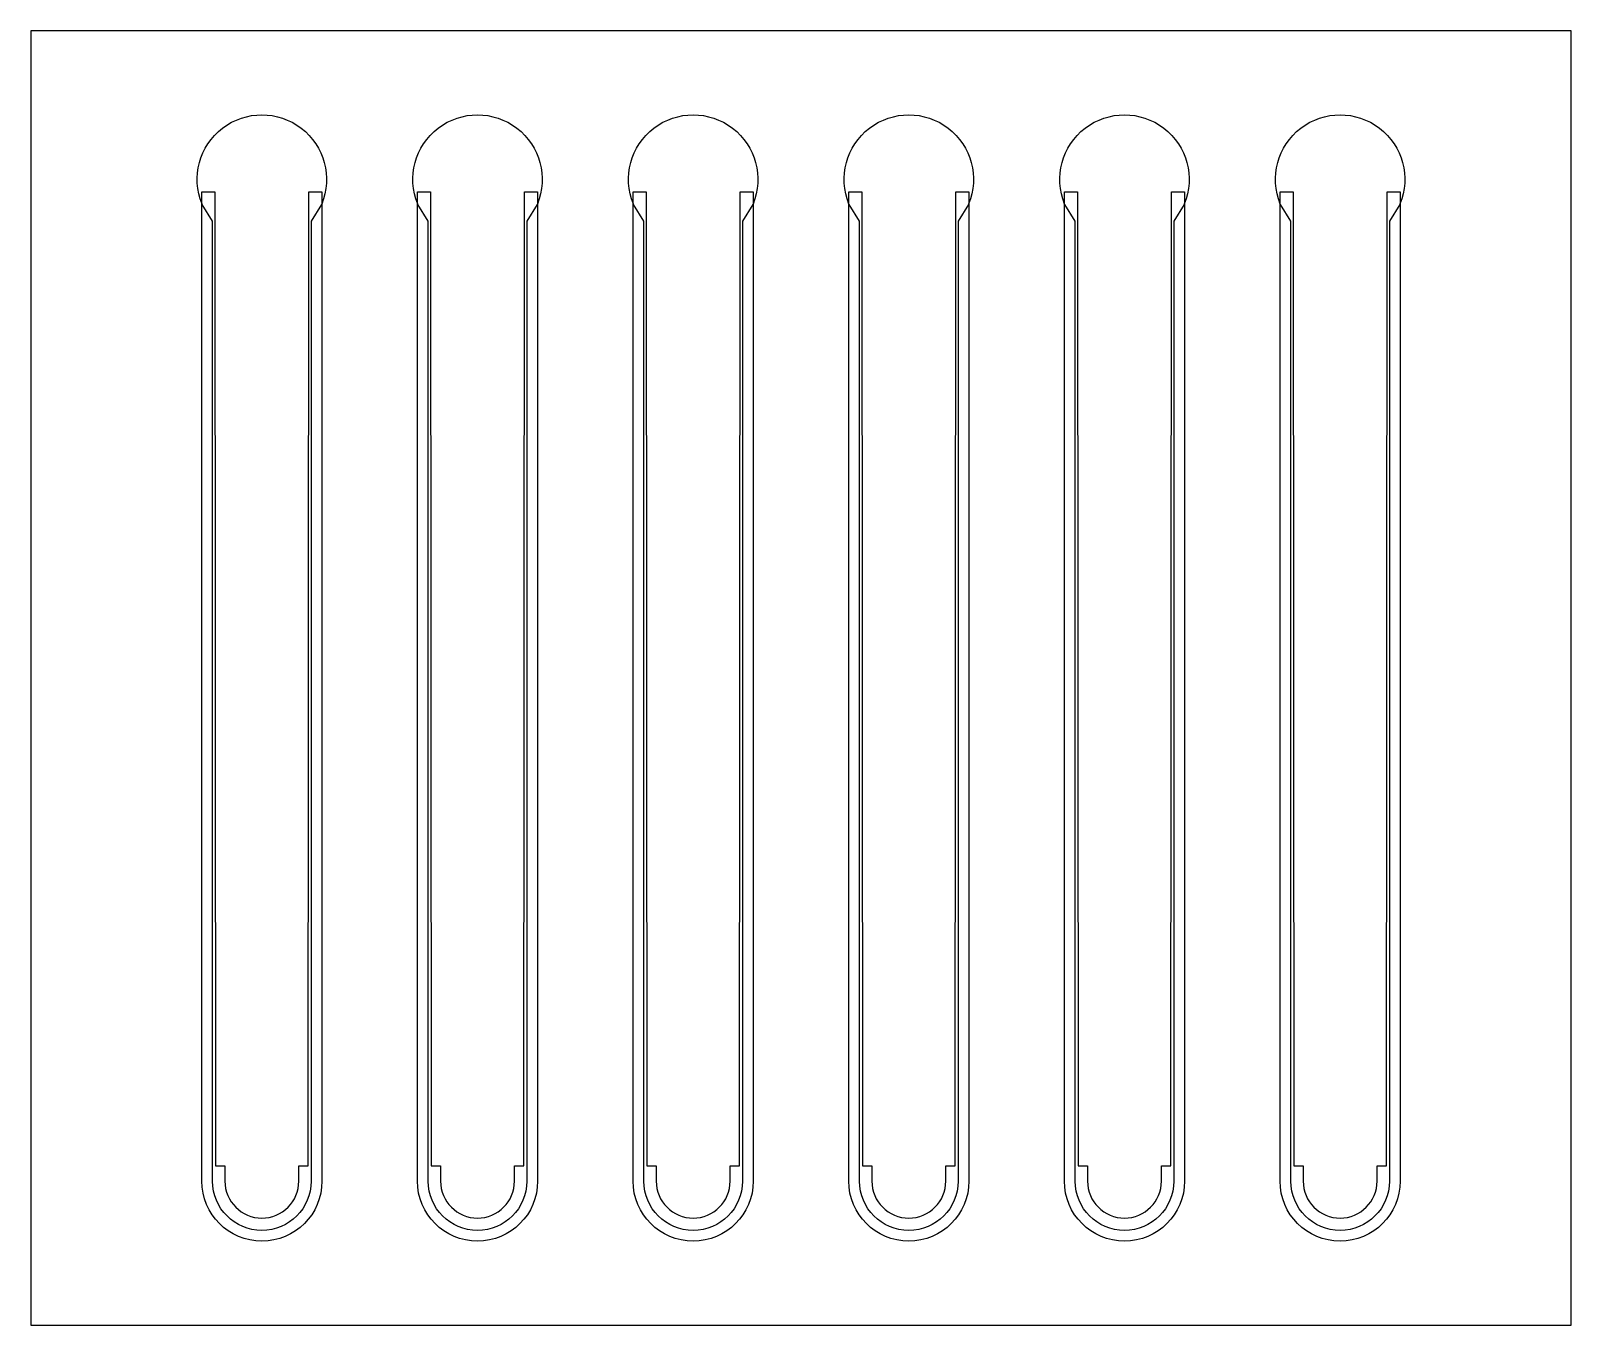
# Model space of a CAD drawing. Extents: x 750 to 1250, y -210 to 210.
import ezdxf

# ---------------------------------------------------------------- set-up
doc = ezdxf.new("R2010")
doc.units = 0
doc.layers.get('0').update_dxf_attribs({"linetype": 'CONTINUOUS'})

msp = doc.modelspace()

# ---------------------------------------------------------------- linework, layer by layer
msp.add_lwpolyline([(1250, 210), (750, 210), (750, -210), (1250, -210), (1250, 210)])
for points in [[(809, -163.25), (809, 148.24), (805.65, 153.62, -0.041646), (805.58, 153.77, -1.491856), (844.42, 153.77, -0.041646), (844.35, 153.62), (841, 148.24), (841, -163.25), (841, -163.25, -1), (809, -163.25), (809, -163.25)], [(879, -163.25), (879, 148.24), (875.65, 153.62, -0.041646), (875.58, 153.77, -1.491856), (914.42, 153.77, -0.041646), (914.35, 153.62), (911, 148.24), (911, -163.25), (911, -163.25, -1), (879, -163.25), (879, -163.25)], [(949, -163.25), (949, 148.24), (945.65, 153.62, -0.041646), (945.58, 153.77, -1.491856), (984.42, 153.77, -0.041646), (984.35, 153.62), (981, 148.24), (981, -163.25), (981, -163.25, -1), (949, -163.25), (949, -163.25)], [(1019, -163.25), (1019, 148.24), (1015.65, 153.62, -0.041646), (1015.58, 153.77, -1.491856), (1054.42, 153.77, -0.041646), (1054.35, 153.62), (1051, 148.24), (1051, -163.25), (1051, -163.25, -1), (1019, -163.25), (1019, -163.25)], [(1089, -163.25), (1089, 148.24), (1085.65, 153.62, -0.041646), (1085.58, 153.77, -1.491856), (1124.42, 153.77, -0.041646), (1124.35, 153.62), (1121, 148.24), (1121, -163.25), (1121, -163.25, -1), (1089, -163.25), (1089, -163.25)], [(1159, -163.25), (1159, 148.24), (1155.65, 153.62, -0.041646), (1155.58, 153.77, -1.491856), (1194.42, 153.77, -0.041646), (1194.35, 153.62), (1191, 148.24), (1191, -163.25), (1191, -163.25, -1), (1159, -163.25), (1159, -163.25)], [(1159, -163.25), (1159, 148.24), (1155.65, 153.62, -0.041646), (1155.58, 153.77, -1.491856), (1194.42, 153.77, -0.041646), (1194.35, 153.62), (1191, 148.24), (1191, -163.25), (1191, -163.25, -1), (1159, -163.25), (1159, -163.25)], [(1160, -158.24), (1163, -158.25), (1163, -163.25, 1), (1187, -163.25), (1187, -158.25), (1190, -158.25), (1190.25, 157.75), (1194.5, 157.75), (1194.5, -147.25), (1194.5, -158.27), (1194.5, -163.25, -1), (1155.5, -163.25), (1155.5, -158.23), (1155.5, -147.25), (1155.5, 157.75), (1159.75, 157.75), (1160, -158.25)]]:
    msp.add_lwpolyline(points, format="xyb")
at = {"color": 1}
for points in [[(810, -158.24), (813, -158.25), (813, -163.25, 1), (837, -163.25), (837, -158.25), (840, -158.25), (840.25, 157.75), (844.5, 157.75), (844.5, -147.25), (844.5, -158.27), (844.5, -163.25, -1), (805.5, -163.25), (805.5, -158.23), (805.5, -147.25), (805.5, 157.75), (809.75, 157.75), (810, -158.25)], [(880, -158.24), (883, -158.25), (883, -163.25, 1), (907, -163.25), (907, -158.25), (910, -158.25), (910.25, 157.75), (914.5, 157.75), (914.5, -147.25), (914.5, -158.27), (914.5, -163.25, -1), (875.5, -163.25), (875.5, -158.23), (875.5, -147.25), (875.5, 157.75), (879.75, 157.75), (880, -158.25)], [(950, -158.24), (953, -158.25), (953, -163.25, 1), (977, -163.25), (977, -158.25), (980, -158.25), (980.25, 157.75), (984.5, 157.75), (984.5, -147.25), (984.5, -158.27), (984.5, -163.25, -1), (945.5, -163.25), (945.5, -158.23), (945.5, -147.25), (945.5, 157.75), (949.75, 157.75), (950, -158.25)], [(1020, -158.24), (1023, -158.25), (1023, -163.25, 1), (1047, -163.25), (1047, -158.25), (1050, -158.25), (1050.25, 157.75), (1054.5, 157.75), (1054.5, -147.25), (1054.5, -158.27), (1054.5, -163.25, -1), (1015.5, -163.25), (1015.5, -158.23), (1015.5, -147.25), (1015.5, 157.75), (1019.75, 157.75), (1020, -158.25)], [(1090, -158.24), (1093, -158.25), (1093, -163.25, 1), (1117, -163.25), (1117, -158.25), (1120, -158.25), (1120.25, 157.75), (1124.5, 157.75), (1124.5, -147.25), (1124.5, -158.27), (1124.5, -163.25, -1), (1085.5, -163.25), (1085.5, -158.23), (1085.5, -147.25), (1085.5, 157.75), (1089.75, 157.75), (1090, -158.25)], [(1160, -158.24), (1163, -158.25), (1163, -163.25, 1), (1187, -163.25), (1187, -158.25), (1190, -158.25), (1190.25, 157.75), (1194.5, 157.75), (1194.5, -147.25), (1194.5, -158.27), (1194.5, -163.25, -1), (1155.5, -163.25), (1155.5, -158.23), (1155.5, -147.25), (1155.5, 157.75), (1159.75, 157.75), (1160, -158.25)]]:
    msp.add_lwpolyline(points, format="xyb", dxfattribs=at)

doc.saveas('drawing.dxf')
